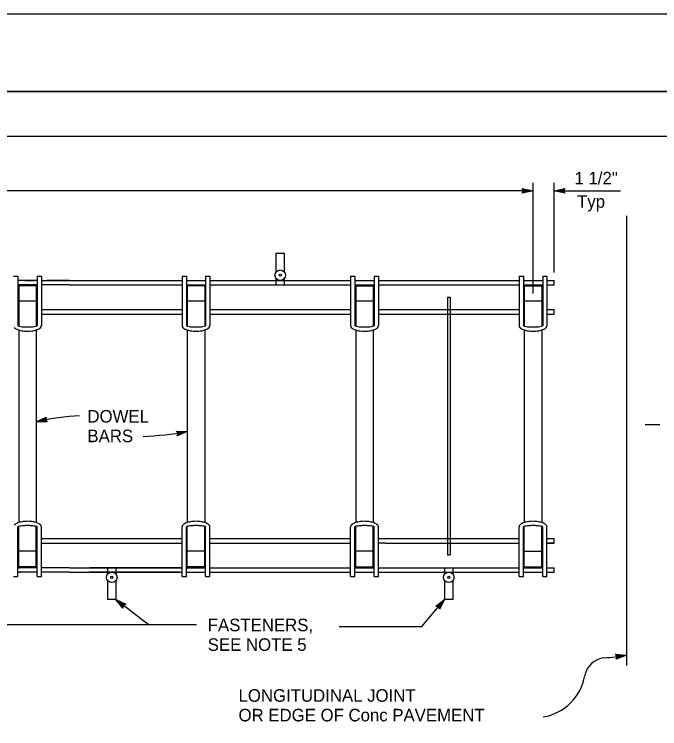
# Model space of a CAD drawing. Extents: x -893 to 867, y -474 to 712.
# Drawn here: x -155.8 to 204.4, y 313.6 to 712 of the extents above; entities that cross this region are included whole.
import ezdxf

# ---------------------------------------------------------------- set-up
doc = ezdxf.new("R2010")
doc.units = 0
for name, color, linetype in [('10 Sheet Format', 7, 'Continuous'), ('22 Misc Cnst Det', 7, 'Continuous'), ('56 Stage 3 Anno', 7, 'Continuous'), ('57 Undefined', 7, 'Continuous'), ('60 Nongeo Data', 7, 'Continuous')]:
    doc.layers.add(name, color=color, linetype=linetype)

msp = doc.modelspace()

# ---------------------------------------------------------------- linework, layer by layer
at = {"layer": '10 Sheet Format'}
for p, q in [((-863.46, 668.96), (836.54, 668.96)), ((-813.45, 643.96), (811.55, 643.96))]:
    msp.add_line(p, q, dxfattribs=at)
for points in [[(-893.46, -474.04), (866.54, -474.04), (866.54, 711.96), (-893.46, 711.96)], [(-863.46, -431.04), (836.54, -431.04), (836.54, 668.96), (-863.46, 668.96)]]:
    msp.add_lwpolyline(points, close=True, dxfattribs=at)
at = {"layer": '22 Misc Cnst Det'}
msp.add_line((204.44, 483.08), (196.29, 483.08), dxfattribs=at)
at = {"layer": '56 Stage 3 Anno'}
for p, q in [((133.75, 556.32), (133.75, 617.88)), ((145.5, 567.93), (145.5, 617.88)), ((128.55, 613.47), (127.75, 614.81)), ((127.75, 614.81), (127.75, 614.81)), ((127.75, 614.81), (133.75, 613.47)), ((127.96, 614.46), (132.37, 613.47)), ((128.2, 614.1), (130.98, 613.48)), ((128.37, 613.75), (129.6, 613.48)), ((145.5, 613.47), (151.5, 614.8)), ((146.89, 613.48), (151.27, 614.44)), ((148.26, 613.47), (151.09, 614.1)), ((149.65, 613.47), (150.85, 613.74)), ((151.5, 614.8), (150.7, 613.47)), ((151.5, 614.8), (151.5, 614.8)), ((133.75, 613.47), (-285.73, 613.47)), ((133.75, 613.47), (127.75, 612.14)), ((127.75, 612.14), (128.55, 613.47)), ((127.75, 612.14), (127.75, 612.14)), ((132.35, 613.47), (127.98, 612.5)), ((130.98, 613.48), (128.16, 612.85)), ((129.6, 613.48), (128.39, 613.21)), ((133.75, 613.47), (133.75, 613.47)), ((151.5, 612.13), (145.5, 613.47)), ((145.5, 613.47), (145.5, 613.47)), ((145.5, 613.47), (182.61, 613.47)), ((151.28, 612.49), (146.88, 613.47)), ((151.05, 612.85), (148.26, 613.47)), ((150.87, 613.2), (149.65, 613.47)), ((150.7, 613.47), (151.5, 612.13)), ((151.5, 612.13), (151.5, 612.13)), ((-143.5, 484.77), (-137.9, 487.3)), ((-142.14, 485.06), (-138.05, 486.9)), ((-140.79, 485.33), (-138.16, 486.53)), ((-139.44, 485.62), (-138.31, 486.13)), ((-137.9, 487.3), (-138.41, 485.84)), ((-137.9, 487.3), (-137.9, 487.3)), ((-137.35, 484.69), (-143.5, 484.77)), ((-143.5, 484.77), (-143.5, 484.77)), ((-137.64, 484.99), (-142.15, 485.05)), ((-137.94, 485.3), (-140.79, 485.33)), ((-138.18, 485.6), (-139.44, 485.62)), ((-138.41, 485.84), (-137.35, 484.69)), ((-137.35, 484.69), (-137.35, 484.69)), ((-64.37, 478.37), (-65.39, 479.56)), ((-65.39, 479.56), (-65.39, 479.56)), ((-65.39, 479.56), (-59.25, 479.25)), ((-65.11, 479.25), (-60.61, 479.01)), ((-59.25, 479.25), (-64.94, 476.93)), ((-64.94, 476.93), (-64.37, 478.37)), ((-64.82, 478.93), (-61.97, 478.78)), ((-60.62, 479.01), (-64.77, 477.32)), ((-61.97, 478.78), (-64.65, 477.69)), ((-64.59, 478.62), (-63.33, 478.55)), ((-63.33, 478.55), (-64.48, 478.09)), ((-59.25, 479.25), (-59.25, 479.25)), ((-64.94, 476.93), (-64.94, 476.93)), ((-81.08, 371.59), (-99.02, 385.61)), ((-95.12, 380.86), (-99.02, 385.61)), ((-99.02, 385.61), (-99.02, 385.61)), ((-99.02, 385.61), (-93.47, 382.97)), ((-95.07, 381.28), (-97.93, 384.76)), ((-97.92, 384.76), (-93.88, 382.83)), ((-95.03, 381.7), (-96.84, 383.91)), ((-96.84, 383.91), (-94.23, 382.66)), ((-94.96, 382.09), (-95.76, 383.06)), ((-95.76, 383.06), (-94.64, 382.53)), ((-93.47, 382.97), (-94.92, 382.41)), ((-93.47, 382.97), (-93.47, 382.97)), ((71.74, 370.59), (84.37, 385.61)), ((79.49, 381.88), (84.37, 385.61)), ((79.9, 381.82), (83.48, 384.56)), ((80.32, 381.77), (82.59, 383.5)), ((82.59, 383.5), (81.25, 380.94)), ((83.48, 384.55), (81.41, 380.58)), ((84.37, 385.61), (81.53, 380.17)), ((84.37, 385.61), (84.37, 385.61)), ((-94.92, 382.41), (-95.12, 380.86)), ((-95.12, 380.86), (-95.12, 380.86)), ((81.03, 381.63), (79.49, 381.88)), ((79.49, 381.88), (79.49, 381.88)), ((80.7, 381.68), (81.7, 382.44)), ((81.53, 380.17), (81.03, 381.63)), ((81.7, 382.44), (81.13, 381.35)), ((81.53, 380.17), (81.53, 380.17)), ((-175.13, 371.59), (-54.09, 371.59)), ((25.61, 370.59), (71.74, 370.59)), ((180.74, 353.84), (179.74, 355.04)), ((179.74, 355.04), (179.74, 355.04)), ((179.74, 355.04), (185.88, 354.65)), ((180.01, 354.72), (184.51, 354.43)), ((185.88, 354.65), (180.16, 352.4)), ((185.88, 354.65), (185.88, 354.65)), ((180.16, 352.4), (180.74, 353.84)), ((180.16, 352.4), (180.16, 352.4)), ((180.3, 354.4), (183.15, 354.22)), ((184.5, 354.43), (180.33, 352.79)), ((183.15, 354.22), (180.45, 353.16)), ((180.52, 354.08), (181.78, 354.01)), ((181.78, 354.01), (180.63, 353.55))]:
    msp.add_line(p, q, dxfattribs=at)
for centre, radius, start, end in [((168.35, 444.7), 91.74, 273.0953, 281.0104), ((174.54, 341.05), 12.11, 95.8485, 169.9093), ((134.62, 348.15), 28.45, 279.7125, 349.9093)]:
    msp.add_arc(centre, radius, start, end, dxfattribs=at)
for centre, major_axis, ratio, start_param, end_param in [((-158.51, 446.08), (-79.6, -28.1), 0.393628, 4.065357, 4.386323), ((-39.29, 531.92), (103.25, 33.53), 0.427881, 4.132452, 4.38174)]:
    msp.add_ellipse(centre, major_axis=major_axis, ratio=ratio, start_param=start_param, end_param=end_param, dxfattribs=at)
at = {"layer": '60 Nongeo Data'}
for p, q in [((185.89, 599.6), (185.89, 348.82)), ((-9.67, 578.8), (-4.97, 578.8)), ((-9.67, 568.22), (-9.67, 578.8)), ((-4.97, 568.22), (-4.97, 578.8)), ((-156.18, 565.92), (-153.78, 565.92)), ((-153.78, 565.92), (-153.78, 544.76)), ((-143.01, 565.92), (-143.01, 544.76)), ((-143.01, 565.92), (-140.61, 565.92)), ((-140.61, 565.92), (-140.61, 544.76)), ((-62.13, 565.92), (-62.13, 544.76)), ((-62.13, 565.92), (-59.74, 565.92)), ((-59.74, 565.92), (-59.74, 544.76)), ((-48.96, 565.92), (-48.96, 544.76)), ((-48.96, 565.92), (-46.56, 565.92)), ((-46.56, 565.92), (-46.56, 544.76)), ((31.91, 565.92), (31.91, 544.76)), ((31.91, 565.92), (34.31, 565.92)), ((34.31, 565.92), (34.31, 544.76)), ((45.09, 565.92), (45.09, 544.76)), ((45.09, 565.92), (47.48, 565.92)), ((47.48, 565.92), (47.48, 544.76)), ((125.96, 565.92), (125.96, 544.76)), ((125.96, 565.92), (128.36, 565.92)), ((128.36, 565.92), (128.36, 544.76)), ((139.13, 565.92), (139.13, 544.76)), ((139.13, 565.92), (141.53, 565.92)), ((141.53, 565.92), (141.53, 544.76)), ((-143.01, 563.52), (-153.78, 563.52)), ((-149.7, 563.52), (-144.58, 563.52)), ((-140.61, 563.52), (-124.89, 563.52)), ((-124.89, 563.52), (-137.51, 563.52)), ((-124.89, 563.52), (-62.13, 563.52)), ((-59.74, 563.52), (-48.96, 563.52)), ((-46.56, 563.52), (31.91, 563.52)), ((-9.67, 561.12), (-9.67, 564.7)), ((-4.97, 561.12), (-4.97, 564.7)), ((34.31, 563.52), (45.09, 563.52)), ((47.48, 563.52), (51.45, 563.52)), ((51.45, 563.52), (125.96, 563.52)), ((128.36, 563.52), (139.13, 563.52)), ((141.53, 563.52), (145.5, 563.52)), ((145.5, 561.12), (145.5, 563.52)), ((-143.01, 561.12), (-153.78, 561.12)), ((-153.3, 560.58), (-153.3, 547.54)), ((-143.5, 560.58), (-153.3, 560.58)), ((-143.5, 560.58), (-143.5, 544.76)), ((-124.89, 561.12), (-140.61, 561.12)), ((-124.89, 561.12), (-62.13, 561.12)), ((-59.74, 561.12), (-48.96, 561.12)), ((-49.45, 560.58), (-59.25, 560.58)), ((-59.25, 560.58), (-59.25, 544.76)), ((-49.45, 560.58), (-49.45, 544.76)), ((-46.56, 561.12), (31.91, 561.12)), ((34.31, 561.12), (45.09, 561.12)), ((34.8, 560.58), (44.6, 560.58)), ((34.8, 560.58), (34.8, 544.76)), ((44.6, 560.58), (44.6, 544.76)), ((47.48, 561.12), (51.45, 561.12)), ((51.45, 561.12), (123.44, 561.12)), ((61.25, 561.12), (125.96, 561.12)), ((128.36, 561.12), (139.13, 561.12)), ((128.85, 560.58), (138.65, 560.58)), ((128.85, 560.58), (128.85, 544.76)), ((138.65, 560.58), (138.65, 544.76)), ((141.53, 561.12), (145.5, 561.12)), ((86.03, 554.19), (86.03, 410.52)), ((86.03, 554.19), (87.42, 554.19)), ((87.42, 554.19), (87.42, 410.52)), ((-143.5, 551.91), (-153.3, 551.91)), ((-49.45, 551.91), (-59.25, 551.91)), ((44.6, 551.91), (34.8, 551.91)), ((138.65, 551.91), (128.85, 551.91)), ((-153.3, 547.54), (-153.3, 538.05)), ((-140.61, 547.36), (-62.13, 547.36)), ((-46.56, 547.36), (31.91, 547.36)), ((47.48, 547.36), (125.96, 547.36)), ((141.53, 547.36), (145.5, 547.36)), ((145.5, 544.76), (145.5, 547.36)), ((-153.78, 544.76), (-153.78, 538.33)), ((-143.5, 544.76), (-143.5, 538.05)), ((-143.01, 544.76), (-143.01, 538.33)), ((-140.61, 544.76), (-140.61, 538.33)), ((-140.61, 544.76), (-62.13, 544.76)), ((-62.13, 544.76), (-62.13, 538.33)), ((-59.74, 544.76), (-59.74, 538.33)), ((-59.25, 544.76), (-59.25, 538.05)), ((-49.45, 544.76), (-49.45, 538.05)), ((-48.96, 544.76), (-48.96, 538.33)), ((-46.56, 544.76), (-46.56, 538.33)), ((-46.56, 544.76), (31.91, 544.76)), ((31.91, 544.76), (31.91, 538.33)), ((34.31, 544.76), (34.31, 538.33)), ((34.8, 544.76), (34.8, 538.05)), ((44.6, 544.76), (44.6, 538.05)), ((45.09, 544.76), (45.09, 538.33)), ((47.48, 544.76), (47.48, 538.33)), ((47.48, 544.76), (125.96, 544.76)), ((125.96, 544.76), (125.96, 538.33)), ((128.36, 544.76), (128.36, 538.33)), ((128.85, 544.76), (128.85, 538.05)), ((138.65, 544.76), (138.65, 538.05)), ((139.13, 544.76), (139.13, 538.33)), ((141.53, 544.76), (145.5, 544.76)), ((141.53, 544.76), (141.53, 538.33)), ((-153.3, 535.91), (-153.3, 428.51)), ((-143.5, 535.91), (-143.5, 428.51)), ((-59.25, 535.91), (-59.25, 428.51)), ((-49.45, 535.91), (-49.45, 428.51)), ((34.8, 535.91), (34.8, 428.51)), ((44.6, 535.91), (44.6, 428.51)), ((128.85, 535.91), (128.85, 428.51)), ((138.65, 535.91), (138.65, 428.51)), ((-153.3, 417.06), (-153.3, 426.37)), ((-143.5, 417.06), (-143.5, 426.42)), ((-59.25, 417.06), (-59.25, 426.37)), ((-49.45, 417.06), (-49.45, 426.37)), ((34.8, 417.06), (34.8, 426.37)), ((44.6, 417.06), (44.6, 426.37)), ((128.85, 419.66), (128.85, 426.37)), ((138.65, 417.06), (138.65, 426.37)), ((-153.78, 417.06), (-153.78, 426.09)), ((-143.01, 417.06), (-143.01, 426.09)), ((-140.61, 419.66), (-140.61, 426.09)), ((-62.13, 419.66), (-62.13, 426.09)), ((-59.74, 419.66), (-59.74, 426.09)), ((-48.96, 417.06), (-48.96, 426.09)), ((-46.56, 419.66), (-46.56, 426.09)), ((31.91, 419.66), (31.91, 426.09)), ((34.31, 417.06), (34.31, 426.09)), ((45.09, 417.06), (45.09, 426.09)), ((47.48, 419.66), (47.48, 426.09)), ((125.96, 419.66), (125.96, 426.09)), ((128.36, 417.06), (128.36, 426.09)), ((139.13, 417.06), (139.13, 426.09)), ((141.53, 419.66), (141.53, 426.09)), ((-140.61, 398.5), (-140.61, 419.66)), ((-140.61, 419.66), (-62.13, 419.66)), ((-62.13, 398.5), (-62.13, 419.66)), ((-59.74, 398.5), (-59.74, 419.66)), ((-46.56, 398.5), (-46.56, 419.66)), ((-46.56, 419.66), (31.91, 419.66)), ((31.91, 398.5), (31.91, 419.66)), ((47.48, 398.5), (47.48, 419.66)), ((47.48, 419.66), (51.45, 419.66)), ((51.45, 419.66), (125.96, 419.66)), ((125.96, 398.5), (125.96, 419.66)), ((128.85, 403.84), (128.85, 419.66)), ((141.53, 398.5), (141.53, 419.66)), ((141.53, 419.66), (145.5, 419.66)), ((141.53, 419.66), (145.5, 419.66)), ((145.5, 417.06), (145.5, 419.66)), ((-153.78, 398.5), (-153.78, 417.06)), ((-153.3, 403.84), (-153.3, 417.06)), ((-143.5, 403.84), (-143.5, 417.06)), ((-143.01, 398.5), (-143.01, 417.06)), ((-140.61, 417.06), (-62.13, 417.06)), ((-59.25, 403.84), (-59.25, 417.06)), ((-49.45, 403.84), (-49.45, 417.06)), ((-48.96, 398.5), (-48.96, 417.06)), ((-46.56, 417.06), (31.91, 417.06)), ((34.31, 398.5), (34.31, 417.06)), ((34.8, 403.84), (34.8, 417.06)), ((44.6, 403.84), (44.6, 417.06)), ((45.09, 398.5), (45.09, 417.06)), ((51.45, 417.06), (47.48, 417.06)), ((51.45, 417.06), (125.96, 417.06)), ((128.36, 398.5), (128.36, 417.06)), ((138.65, 403.84), (138.65, 417.06)), ((139.13, 398.5), (139.13, 417.06)), ((145.5, 417.06), (141.53, 417.06)), ((142.07, 417.06), (145.5, 417.06)), ((-143.5, 412.51), (-153.3, 412.51)), ((-49.45, 412.51), (-59.25, 412.51)), ((44.6, 412.51), (34.8, 412.51)), ((86.03, 410.52), (87.42, 410.52)), ((128.85, 412.51), (138.65, 412.51)), ((-143.01, 403.3), (-153.78, 403.3)), ((-143.5, 403.84), (-153.3, 403.84)), ((-153.05, 403.3), (-152.7, 403.3)), ((-124.89, 403.3), (-140.61, 403.3)), ((-124.89, 403.3), (-62.13, 403.3)), ((-62.75, 403.3), (-113.74, 403.3)), ((-103.72, 403.3), (-103.72, 399.72)), ((-99.02, 403.3), (-99.02, 399.72)), ((-59.74, 403.3), (-48.96, 403.3)), ((-49.45, 403.84), (-59.25, 403.84)), ((-46.56, 403.3), (31.91, 403.3)), ((34.31, 403.3), (45.09, 403.3)), ((34.8, 403.84), (44.6, 403.84)), ((47.48, 403.3), (51.45, 403.3)), ((51.45, 403.3), (125.96, 403.3)), ((84.37, 403.3), (84.37, 399.72)), ((89.07, 403.3), (89.07, 399.72)), ((128.36, 403.3), (139.13, 403.3)), ((128.85, 403.84), (138.65, 403.84)), ((141.53, 403.3), (145.5, 403.3)), ((145.5, 400.9), (145.5, 403.3)), ((-156.18, 398.5), (-153.78, 398.5)), ((-143.01, 400.9), (-153.78, 400.9)), ((-152.82, 400.9), (-152.31, 400.9)), ((-143.01, 398.5), (-140.61, 398.5)), ((-124.89, 400.9), (-140.61, 400.9)), ((-124.89, 400.9), (-62.13, 400.9)), ((-115.7, 400.9), (-62.75, 400.9)), ((-63.36, 400.9), (-113.74, 400.9)), ((-62.13, 398.5), (-59.74, 398.5)), ((-59.74, 400.9), (-48.96, 400.9)), ((-48.96, 398.5), (-46.56, 398.5)), ((-46.56, 400.9), (31.91, 400.9)), ((31.91, 398.5), (34.31, 398.5)), ((34.31, 400.9), (45.09, 400.9)), ((45.09, 398.5), (47.48, 398.5)), ((47.48, 400.9), (51.45, 400.9)), ((51.45, 400.9), (125.96, 400.9)), ((125.96, 398.5), (128.36, 398.5)), ((128.36, 400.9), (139.13, 400.9)), ((139.13, 398.5), (141.53, 398.5)), ((141.53, 400.9), (145.5, 400.9)), ((-103.72, 396.19), (-103.72, 385.61)), ((-99.02, 396.19), (-99.02, 385.61)), ((84.37, 396.19), (84.37, 385.61)), ((89.07, 396.19), (89.07, 385.61)), ((-99.02, 385.61), (-103.72, 385.61)), ((89.07, 385.61), (84.37, 385.61))]:
    msp.add_line(p, q, dxfattribs=at)
for centre, radius in [((-7.32, 566.46), 2.94), ((-7.32, 566.46), 0.588), ((-101.37, 397.96), 2.94), ((-101.37, 397.96), 0.588), ((86.72, 397.96), 2.94), ((86.72, 397.96), 0.588)]:
    msp.add_circle(centre, radius, dxfattribs=at)
for centre, radius, start, end in [((-153.59, 538.33), 0.191, 180, 252.143), ((-151.11, 546.04), 8.29, 252.143, 262.3991), ((-145.68, 546.04), 8.29, 277.6009, 287.857), ((-143.2, 538.33), 0.191, 287.857, 0), ((-142.01, 538.33), 1.4, 314.0246, 0), ((-60.74, 538.33), 1.4, 180, 225.9754), ((-59.55, 538.33), 0.191, 180, 252.143), ((-57.06, 546.04), 8.29, 252.143, 262.3991), ((-51.64, 546.04), 8.29, 277.6009, 287.857), ((-49.15, 538.33), 0.191, 287.857, 0), ((-47.96, 538.33), 1.4, 314.0246, 0), ((33.31, 538.33), 1.4, 180, 225.9754), ((34.5, 538.33), 0.191, 180, 252.143), ((36.98, 546.04), 8.29, 252.143, 262.3991), ((42.41, 546.04), 8.29, 277.6009, 287.857), ((44.9, 538.33), 0.191, 287.857, 0), ((46.09, 538.33), 1.4, 314.0246, 0), ((127.35, 538.33), 1.4, 180, 225.9754), ((128.55, 538.33), 0.191, 180, 252.143), ((131.03, 546.04), 8.29, 252.143, 262.3991), ((136.46, 546.04), 8.29, 277.6009, 287.857), ((138.94, 538.33), 0.191, 287.857, 0), ((140.14, 538.33), 1.4, 314.0246, 0), ((-151.77, 541.46), 5.74, 225.9754, 248.1815), ((-149.74, 546.53), 11.2, 248.1815, 260.5844), ((-149.49, 558.17), 20.53, 262.3991, 266.8362), ((-148.4, 554.62), 19.41, 260.5844, 270), ((-148.4, 577.98), 40.37, 266.8362, 270), ((-148.4, 577.98), 40.37, 270, 273.1638), ((-148.4, 554.62), 19.41, 270, 279.4156), ((-147.3, 558.17), 20.53, 273.1638, 277.6009), ((-147.06, 546.53), 11.2, 279.4156, 291.8185), ((-145.02, 541.46), 5.74, 291.8185, 314.0246), ((-57.72, 541.46), 5.74, 225.9754, 248.1815), ((-55.69, 546.53), 11.2, 248.1815, 260.5844), ((-55.44, 558.17), 20.53, 262.3991, 266.8362), ((-54.35, 554.62), 19.41, 260.5844, 270), ((-54.35, 577.98), 40.37, 266.8362, 270), ((-54.35, 577.98), 40.37, 270, 273.1638), ((-54.35, 554.62), 19.41, 270, 279.4156), ((-53.25, 558.17), 20.53, 273.1638, 277.6009), ((-53.01, 546.53), 11.2, 279.4156, 291.8185), ((-50.98, 541.46), 5.74, 291.8185, 314.0246), ((36.32, 541.46), 5.74, 225.9754, 248.1815), ((38.36, 546.53), 11.2, 248.1815, 260.5844), ((38.6, 558.17), 20.53, 262.3991, 266.8362), ((39.7, 554.62), 19.41, 260.5844, 270), ((39.7, 577.98), 40.37, 266.8362, 270), ((39.7, 577.98), 40.37, 270, 273.1638), ((39.7, 554.62), 19.41, 270, 279.4156), ((40.79, 558.17), 20.53, 273.1638, 277.6009), ((41.04, 546.53), 11.2, 279.4156, 291.8185), ((43.07, 541.46), 5.74, 291.8185, 314.0246), ((130.37, 541.46), 5.74, 225.9754, 248.1815), ((132.4, 546.53), 11.2, 248.1815, 260.5844), ((132.65, 558.17), 20.53, 262.3991, 266.8362), ((133.75, 554.62), 19.41, 260.5844, 270), ((133.75, 577.98), 40.37, 266.8362, 270), ((133.75, 577.98), 40.37, 270, 273.1638), ((133.75, 554.62), 19.41, 270, 279.4156), ((134.84, 558.17), 20.53, 273.1638, 277.6009), ((135.09, 546.53), 11.2, 279.4156, 291.8185), ((137.12, 541.46), 5.74, 291.8185, 314.0246), ((-151.77, 422.96), 5.74, 111.8185, 134.0246), ((-149.74, 417.89), 11.2, 99.4156, 111.8185), ((-151.11, 418.38), 8.29, 97.6009, 107.857), ((-149.49, 406.25), 20.53, 93.1638, 97.6009), ((-148.4, 409.8), 19.41, 90, 99.4156), ((-148.4, 386.44), 40.37, 90, 93.1638), ((-148.4, 409.8), 19.41, 80.5844, 90), ((-148.4, 386.44), 40.37, 86.8362, 90), ((-147.3, 406.25), 20.53, 82.3991, 86.8362), ((-147.06, 417.89), 11.2, 68.1815, 80.5844), ((-145.68, 418.38), 8.29, 72.143, 82.3991), ((-145.02, 422.96), 5.74, 45.9754, 68.1815), ((-142.01, 426.09), 1.4, 0, 45.9754), ((-60.74, 426.09), 1.4, 134.0246, 180), ((-57.72, 422.96), 5.74, 111.8185, 134.0246), ((-55.69, 417.89), 11.2, 99.4156, 111.8185), ((-57.06, 418.38), 8.29, 97.6009, 107.857), ((-55.44, 406.25), 20.53, 93.1638, 97.6009), ((-54.35, 409.8), 19.41, 90, 99.4156), ((-54.35, 386.44), 40.37, 90, 93.1638), ((-54.35, 409.8), 19.41, 80.5844, 90), ((-54.35, 386.44), 40.37, 86.8362, 90), ((-53.25, 406.25), 20.53, 82.3991, 86.8362), ((-53.01, 417.89), 11.2, 68.1815, 80.5844), ((-51.64, 418.38), 8.29, 72.143, 82.3991), ((-50.98, 422.96), 5.74, 45.9754, 68.1815), ((-47.96, 426.09), 1.4, 0, 45.9754), ((33.31, 426.09), 1.4, 134.0246, 180), ((36.32, 422.96), 5.74, 111.8185, 134.0246), ((38.36, 417.89), 11.2, 99.4156, 111.8185), ((36.98, 418.38), 8.29, 97.6009, 107.857), ((38.6, 406.25), 20.53, 93.1638, 97.6009), ((39.7, 409.8), 19.41, 90, 99.4156), ((39.7, 386.44), 40.37, 90, 93.1638), ((39.7, 409.8), 19.41, 80.5844, 90), ((39.7, 386.44), 40.37, 86.8362, 90), ((40.79, 406.25), 20.53, 82.3991, 86.8362), ((41.04, 417.89), 11.2, 68.1815, 80.5844), ((42.41, 418.38), 8.29, 72.143, 82.3991), ((43.07, 422.96), 5.74, 45.9754, 68.1815), ((46.09, 426.09), 1.4, 0, 45.9754), ((127.35, 426.09), 1.4, 134.0246, 180), ((130.37, 422.96), 5.74, 111.8185, 134.0246), ((132.4, 417.89), 11.2, 99.4156, 111.8185), ((131.03, 418.38), 8.29, 97.6009, 107.857), ((132.65, 406.25), 20.53, 93.1638, 97.6009), ((133.75, 409.8), 19.41, 90, 99.4156), ((133.75, 386.44), 40.37, 90, 93.1638), ((133.75, 409.8), 19.41, 80.5844, 90), ((133.75, 386.44), 40.37, 86.8362, 90), ((134.84, 406.25), 20.53, 82.3991, 86.8362), ((135.09, 417.89), 11.2, 68.1815, 80.5844), ((136.46, 418.38), 8.29, 72.143, 82.3991), ((137.12, 422.96), 5.74, 45.9754, 68.1815), ((140.14, 426.09), 1.4, 0, 45.9754), ((-153.59, 426.09), 0.191, 107.857, 180), ((-143.2, 426.09), 0.191, 0, 72.143), ((-59.55, 426.09), 0.191, 107.857, 180), ((-49.15, 426.09), 0.191, 0, 72.143), ((34.5, 426.09), 0.191, 107.857, 180), ((44.9, 426.09), 0.191, 0, 72.143), ((128.55, 426.09), 0.191, 107.857, 180), ((138.94, 426.09), 0.191, 0, 72.143)]:
    msp.add_arc(centre, radius, start, end, dxfattribs=at)

# ---------------------------------------------------------------- texts
at = {"layer": '57 Undefined'}
for s, p in [('1 1/2"', (156.87, 617.08)), ('Typ', (158.32, 604.08)), ('DOWEL', (-114.92, 484.28)), ('BARS', (-114.92, 473.34)), ('FASTENERS,', (-47.79, 367.91)), ('SEE NOTE 5', (-47.79, 356.97)), ('LONGITUDINAL JOINT', (-30.61, 328.59)), ('OR EDGE OF Conc PAVEMENT', (-30.61, 317.65))]:
    msp.add_text(s, height=7, dxfattribs=at).set_placement(p)

doc.saveas('drawing.dxf')
